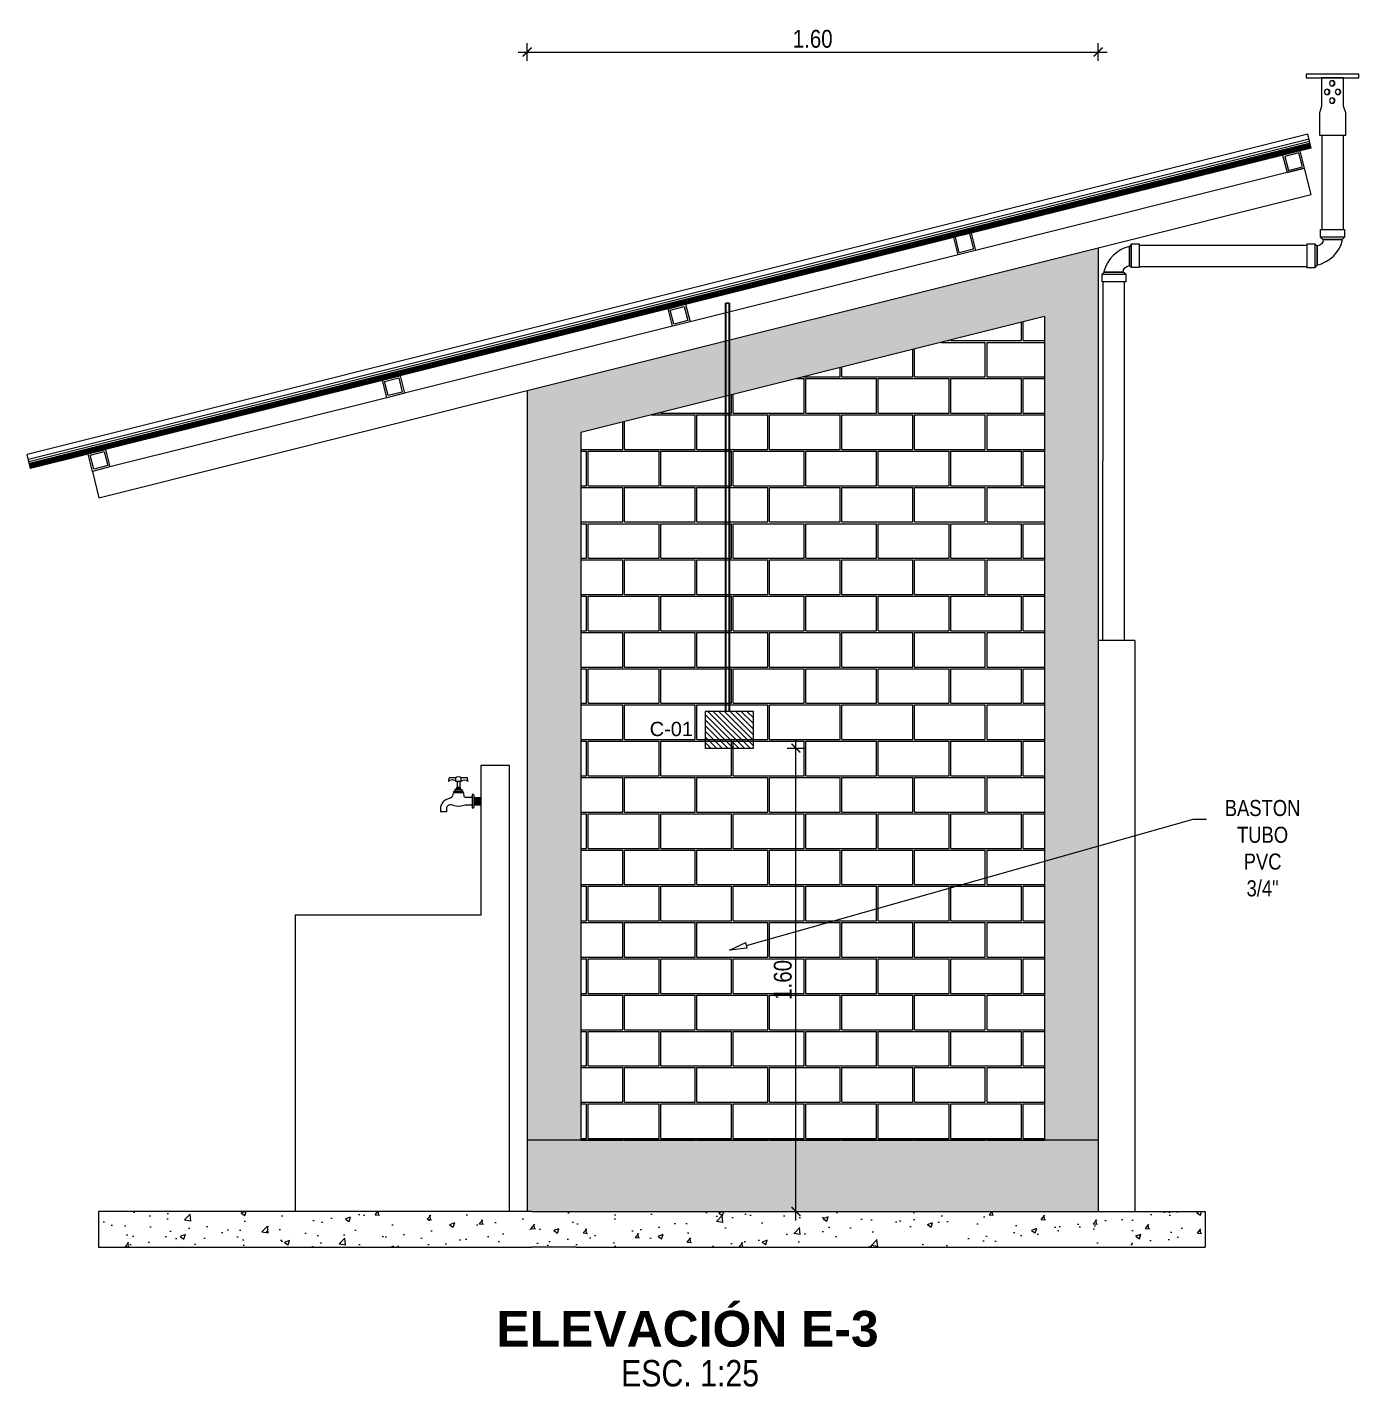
# Model space of a CAD drawing. Header units: metres. Extents: x 570.8 to 588.7, y 825.5 to 834.1.
# Drawn here: x 570.787 to 574.518, y 828.075 to 831.884 of the extents above; entities that cross this region are included whole.
import ezdxf
from ezdxf import colors
from ezdxf.entities.mleader import LeaderData, LeaderLine
from ezdxf.enums import TextEntityAlignment as Align
from ezdxf.math import Vec2, Vec3

# ---------------------------------------------------------------- set-up
doc = ezdxf.new("R2010")
doc.units = ezdxf.units.M
doc.layers.get('DEFPOINTS').update_dxf_attribs({"color": 250})
for name, color, linetype, lineweight in [('-Accesorios PVC', 88, 'Continuous', 20), ('-Acero techos', 252, 'Continuous', 13), ('-Acotado', 251, 'Continuous', 5), ('-Corte', 7, 'Continuous', 35), ('-Ladrillo', 34, 'Continuous', 9), ('-Textos', 7, 'Continuous', 20), ('CABLE DE LUZ', 23, 'Continuous', 30), ('CALAMINA', 8, 'Continuous', 30), ('FIC-2ES_CONCRETO 210', 251, 'Continuous', 30), ('FIC-2ES_VEREDA', 253, 'Continuous', 5), ('pluma 1', 1, 'Continuous', 9), ('TEXTO', 7, 'Continuous', 20), ('TOMACORRIENTES', 97, 'Continuous', 30), ('TUBERIA', 104, 'Continuous', 15)]:
    doc.layers.add(name, color=color, linetype=linetype, lineweight=lineweight)
doc.layers.add('A_50_CotasExter', color=253, linetype='Continuous')
doc.layers.add('G-TEXTOS-TITULOS', color=4, linetype='Continuous')
doc.styles.add('-Arial Narrow', font='ARIALN.TTF')
doc.styles.add('25-TITULO', font='arialbd.ttf', dxfattribs={"height": 0.1})
doc.styles.add('3mm', font='simplex', dxfattribs={"height": 6})
doc.dimstyles.new('Esc 1_20n', dxfattribs={"dimscale": 0.02, "dimtxt": 2, "dimasz": 1, "dimexe": 1, "dimexo": 1, "dimgap": 0.45, "dimtad": 1, "dimtoh": 1, "dimzin": 3, "dimdsep": 46, "dimtxsty": '-Arial Narrow', "dimblk": 'ARCHTICK', "dimcen": 1, "dimdle": 1, "dimclrd": 252, "dimclre": 252, "dimclrt": 252, "dimadec": 0, "dimazin": 0, "dimtfac": 1, "dimtix": 1, "dimtmove": 1, "dimatfit": 2, "dimldrblk": 'ARCHTICK', "dimfxl": 1, "dimfxlon": 1, "dimtolj": 2, "dimlwd": 5, "dimlwe": 5, "dimarcsym": 0})

# ---------------------------------------------------------------- blocks, each defined once
blk = doc.blocks.new('fhgfh')
at = {"layer": 'TUBERIA', "color": 152}
for p, q in [((348.858, 607.6285), (348.858, 607.6629)), ((348.858, 607.6629), (348.9652, 607.6629)), ((348.9652, 607.6629), (348.9652, 607.6285)), ((348.7983, 607.4914), (348.7983, 607.5986)), ((348.7983, 607.5986), (348.8326, 607.5986)), ((348.8424, 607.5888), (348.8326, 607.5986)), ((348.8326, 607.5986), (348.8326, 607.4914)), ((348.8424, 607.5037), (348.8424, 607.5907)), ((348.8424, 607.5907), (348.8424, 607.5037)), ((348.8424, 607.5037), (348.8424, 607.5907)), ((348.8424, 607.5907), (348.8424, 607.5037)), ((348.8424, 607.5037), (348.8424, 607.5907)), ((348.9652, 607.6285), (348.858, 607.6285)), ((348.858, 607.6285), (348.8704, 607.6186)), ((348.9574, 607.6187), (348.8704, 607.6187)), ((348.8704, 607.6187), (348.9574, 607.6187)), ((348.9555, 607.6187), (348.9652, 607.6285)), ((348.9574, 607.6167), (348.9574, 607.6187)), ((348.8326, 607.4914), (348.7983, 607.4914)), ((348.8326, 607.4914), (348.8425, 607.5037))]:
    blk.add_line(p, q, dxfattribs=at)
blk.add_lwpolyline([(348.8704, 607.6187, -0.3937), (348.8445, 607.5907), (348.8424, 607.5907)], format="xyb", dxfattribs=at)
blk.add_arc((348.8062, 607.6556), 0.1561, 283.40141, 345.57173, dxfattribs=at)
blk = doc.blocks.new('Sombrero de Ventilacion')
at = {"layer": '-Accesorios PVC', "ltscale": 0.009}
for points in [[(-0.105, 0.2436), (0.105, 0.2436), (0.105, 0.23), (-0.105, 0.23)], [(0.0529, 0.089), (0.0529, 0), (-0.0529, 0), (-0.0529, 0.089), (-0.0443, 0.1163), (-0.0443, 0.23), (0.0443, 0.23), (0.0443, 0.1163)]]:
    blk.add_lwpolyline(points, close=True, dxfattribs=at)
for centre in [(0.0014, 0.2076), (-0.0216, 0.1732), (0.0216, 0.1732), (0.0014, 0.1387)]:
    blk.add_circle(centre, 0.0109, dxfattribs=at)
for centre in [(0.0051, 0.2076), (-0.0179, 0.1732), (0.0253, 0.1732), (0.0051, 0.1387)]:
    blk.add_arc(centre, 0.0115, 108.8693, 251.1307, dxfattribs=at)
blk = doc.blocks.new('_ArchTick')
at = {"color": 0, "linetype": 'ByBlock', "const_width": 0.15}
blk.add_lwpolyline([(-0.5, -0.5), (0.5, 0.5)], dxfattribs=at)
blk = doc.blocks.new('*D1898')
at = {"layer": 'A_50_CotasExter', "color": 252, "lineweight": 5, "transparency": 16777216}
for p, q in [((572.163, 831.8142), (573.813, 831.8142)), ((572.188, 831.7892), (572.188, 831.8392)), ((573.788, 831.7892), (573.788, 831.8392))]:
    blk.add_line(p, q, dxfattribs=at)
at = {"layer": 'DEFPOINTS', "color": 0, "transparency": 16777216}
for p in [(573.788, 831.8142), (572.188, 831.5426), (573.788, 831.4675)]:
    blk.add_point(p, dxfattribs=at)
at = {"layer": 'A_50_CotasExter', "color": 252, "lineweight": 5, "transparency": 16777216, "xscale": 0.025, "yscale": 0.025, "zscale": 0.025, "rotation": 180}
blk.add_blockref('_ArchTick', (572.188, 831.8142), dxfattribs=at)
at = {"layer": 'A_50_CotasExter', "color": 252, "lineweight": 5, "transparency": 16777216, "xscale": 0.025, "yscale": 0.025, "zscale": 0.025}
blk.add_blockref('_ArchTick', (573.788, 831.8142), dxfattribs=at)
at = {"layer": 'A_50_CotasExter', "color": 252, "transparency": 16777216, "insert": (572.988, 831.8509), "char_height": 0.05, "attachment_point": 5, "style": '-Arial Narrow'}
blk.add_mtext('\\A2;1.60', dxfattribs=at)
blk = doc.blocks.new('_ClosedBlank')
at = {"color": 0, "linetype": 'ByBlock', "lineweight": -2}
for p, q in [((-1, 0.167), (0, 0)), ((-1, 0.167), (-1, -0.167)), ((0, 0), (-1, -0.167))]:
    blk.add_line(p, q, dxfattribs=at)
blk = doc.blocks.new('*D1899')
at = {"layer": 'A_50_CotasExter', "color": 252, "lineweight": 5, "transparency": 16777216}
for p, q in [((572.9411, 828.5405), (572.9411, 829.889)), ((572.9161, 829.864), (572.9661, 829.864)), ((572.9161, 828.5655), (572.9661, 828.5655))]:
    blk.add_line(p, q, dxfattribs=at)
at = {"layer": 'DEFPOINTS', "color": 0, "transparency": 16777216}
for p in [(572.7444, 829.864), (572.9411, 829.864), (572.7444, 828.5655)]:
    blk.add_point(p, dxfattribs=at)
at = {"layer": 'A_50_CotasExter', "color": 252, "lineweight": 5, "transparency": 16777216, "xscale": 0.025, "yscale": 0.025, "zscale": 0.025}
for p, rotation in [((572.9411, 829.864), 90), ((572.9411, 828.5655), 270)]:
    blk.add_blockref('_ArchTick', p, dxfattribs=dict(at, rotation=rotation))
at = {"layer": 'A_50_CotasExter', "color": 252, "transparency": 16777216, "insert": (572.9043, 829.2147), "char_height": 0.05, "attachment_point": 5, "rotation": 90, "style": '-Arial Narrow'}
blk.add_mtext('\\A2;1.60', dxfattribs=at)

msp = doc.modelspace()

# ---------------------------------------------------------------- hatches: boundary and pattern name
at = {"layer": '-Acotado', "lineweight": 5}
h = msp.add_hatch(color=30, dxfattribs=at)
h.dxf.hatch_style = 1
h.paths.add_polyline_path([(573.638, 831.0733), (572.338, 830.7483), (572.338, 828.7655), (572.188, 828.7655), (572.188, 830.8655), (573.788, 831.2655), (573.788, 828.7655), (573.638, 828.7655)])
h.paths.add_polyline_path([(573.788, 830.0558), (573.788, 830.1599)], flags=17)
h = msp.add_hatch(color=14, dxfattribs=at)
h.dxf.hatch_style = 1
h.paths.add_polyline_path([(572.188, 828.7655), (573.788, 828.7655), (573.788, 828.5655), (572.323, 828.5655), (572.2005, 828.5655), (572.188, 828.5655)])
at = {"layer": '-Ladrillo', "lineweight": 5, "ltscale": 0.1}
h = msp.add_hatch(dxfattribs=at)
h.set_pattern_fill('AR-B816C', color=256, scale=0.0005)
h.set_pattern_definition([(0, (571.038, 828.76547), (0.1016, 0.1016), [0.1984375, -0.0047625]), (0, (570.9364, 828.77023), (0.1016, 0.1016), [0.1984375, -0.0047625]), (90, (571.038, 828.76547), (-0.1016, 0.1016), [-0.1063625, 0.0968375]), (90, (571.03323, 828.76547), (-0.1016, 0.1016), [-0.1063625, 0.0968375])])
h.paths.add_polyline_path([(572.338, 830.7483), (573.638, 831.0733), (573.638, 828.7655), (572.338, 828.7655)])
at = {"lineweight": 5, "true_color": 0x636466}
h = msp.add_hatch(dxfattribs=at)
h.set_pattern_fill('AR-CONC', color=251, scale=0.0008)
h.set_pattern_definition([(50, (-673.75333, 329.39321), (0.145747735, -0.012751268), [0.01524, -0.16764]), (355, (-673.75333, 329.39321), (-0.028194737, 0.152845476), [0.012192, -0.134112467]), (100.451445, (-673.74119, 329.39215), (0.117552998, 0.140094202), [0.012952007, -0.142472196]), (46.1842, (-673.75333, 329.43385), (0.216863233, -0.033633862), [0.02286, -0.25146]), (96.635558, (-673.73526, 329.43105), (0.189923307, 0.1979409), [0.01942802, -0.213708487]), (351.184151, (-673.75333, 329.43385), (0.189923307, 0.1979409), [0.018287974, -0.201167786]), (21, (-673.73301, 329.42369), (0.121291513, -0.081812159), [0.01524, -0.16764]), (326, (-673.73301, 329.4237), (0.049441623, 0.147350373), [0.012192, -0.134112]), (71.451445, (-673.7229, 329.41688), (0.170733135, 0.065538215), [0.012952007, -0.14247195]), (37.5, (-673.753334, 329.393213), (0.0024708826, 0.067644031), [0, -0.1324864, 0, -0.136144, 0, -0.13462]), (7.5, (-673.753334, 329.39321), (0.05345573, 0.08014446), [0, -0.0776224, 0, -0.1294384, 0, -0.051308]), (327.5, (-673.79865, 329.393213), (0.1084724761, -0.0045829952), [0, -0.0508, 0, -0.158496, 0, -0.210312]), (317.5, (-673.81897, 329.39321), (0.118503345, 0.020341193), [0, -0.06604, 0, -0.1052576, 0, -0.149352])])
h.paths.add_polyline_path([(574.088, 828.4655), (571.1868, 828.4655), (571.0868, 828.4655), (570.9868, 828.4655), (570.9868, 828.5655), (571.6382, 828.5655), (572.0121, 828.5655), (574.088, 828.5655)])
at = {"layer": 'TOMACORRIENTES', "lineweight": 13}
h = msp.add_hatch(dxfattribs=at)
h.set_pattern_fill('ANSI31', color=5, scale=0.003491, angle=-90, style=0)
h.set_pattern_definition([(315, (554.679217, 839.643612), (0.007836405, 0.007836405), [])])
h.paths.add_polyline_path([(572.6867, 829.9669), (572.6867, 829.864), (572.8221, 829.864), (572.8221, 829.9669)])

# ---------------------------------------------------------------- linework, layer by layer
at = {"layer": '-Acero techos', "color": 146, "lineweight": 5, "ltscale": 0.009, "true_color": 0x105689}
for p, q in [((574.3665, 831.4886), (573.4445, 831.2581)), ((574.385, 831.4147), (574.3665, 831.4886)), ((573.788, 831.2655), (574.385, 831.4147)), ((573.3829, 831.2951), (573.4322, 831.3074)), ((573.3952, 831.2458), (572.6442, 831.058)), ((572.5949, 831.0457), (571.8438, 830.858)), ((570.988, 830.5655), (572.188, 830.8655)), ((571.7945, 830.8456), (571.0188, 830.6517)), ((570.9695, 830.6394), (570.988, 830.5655))]:
    msp.add_line(p, q, dxfattribs=at)
for points in [[(574.3542, 831.5379), (574.3049, 831.5256), (574.3172, 831.4763), (574.3665, 831.4886), (574.3544, 831.5372)], [(573.4324, 831.3067), (573.4445, 831.2581), (573.3952, 831.2458), (573.3831, 831.2945)], [(573.4275, 831.3055), (573.4385, 831.2618), (573.3989, 831.2519), (573.3879, 831.2957)], [(571.8317, 830.9065), (571.8438, 830.858), (571.7945, 830.8456), (571.7822, 830.8949), (571.8315, 830.9072)], [(571.0067, 830.7002), (571.0188, 830.6517), (570.9695, 830.6394), (570.9574, 830.6879), (570.9572, 830.6886), (571.0065, 830.701), (571.0067, 830.7003)]]:
    msp.add_lwpolyline(points, dxfattribs=at)
for points in [[(574.3506, 831.5318), (574.311, 831.5219), (574.3209, 831.4824), (574.3605, 831.4923)], [(572.6318, 831.1073), (572.6442, 831.058), (572.5949, 831.0457), (572.5826, 831.095)], [(572.6282, 831.1012), (572.6381, 831.0617), (572.5985, 831.0518), (572.5886, 831.0913)], [(571.8279, 830.9011), (571.8377, 830.8616), (571.7982, 830.8517), (571.7883, 830.8912)], [(571.0029, 830.6949), (571.0127, 830.6553), (570.9732, 830.6455), (570.9633, 830.685)]]:
    msp.add_lwpolyline(points, close=True, dxfattribs=at)
at = {"layer": '-Corte', "lineweight": 5, "ltscale": 0.009}
for p, q in [((572.188, 830.8655), (573.788, 831.2655)), ((573.788, 831.2655), (573.788, 828.5655)), ((573.638, 831.0733), (572.338, 830.7483)), ((573.638, 831.0733), (573.638, 828.7655)), ((572.188, 830.8655), (572.188, 828.5655)), ((572.338, 830.7483), (572.338, 828.7655)), ((571.9829, 829.7396), (572.0068, 829.7396)), ((571.9837, 829.7434), (572.0068, 829.7434)), ((571.9856, 829.748), (572.0048, 829.748)), ((571.9903, 829.7536), (572.0002, 829.7536)), ((571.9903, 829.7517), (572.0002, 829.7517)), ((571.9903, 829.7502), (572.0002, 829.7502)), ((571.9915, 829.7548), (571.9989, 829.7548)), ((573.788, 828.7655), (572.188, 828.7655)), ((572.2005, 828.5655), (570.9868, 828.5655)), ((570.9868, 828.5655), (570.9868, 828.4655)), ((572.2005, 828.5655), (572.3255, 828.5655)), ((572.323, 828.5655), (574.088, 828.5655)), ((574.088, 828.5655), (574.088, 828.4655)), ((570.9868, 828.4655), (572.063, 828.4655)), ((572.063, 828.4655), (572.2005, 828.4655)), ((572.3255, 828.4655), (572.2005, 828.4655)), ((572.3255, 828.4655), (572.463, 828.4655)), ((572.463, 828.4655), (574.088, 828.4655))]:
    msp.add_line(p, q, dxfattribs=at)
for points in [[(572.138, 828.5655), (572.138, 829.8155), (572.058, 829.8155), (572.058, 829.3955)], [(571.9687, 829.7704), (571.9694, 829.7811)], [(571.9879, 829.7811), (571.9694, 829.7811)], [(571.9879, 829.7704), (571.9879, 829.7811)], [(572.0026, 829.7704), (571.9879, 829.7704)], [(571.9915, 829.7704), (571.9915, 829.7548)], [(571.9989, 829.7704), (571.9989, 829.7548)], [(572.0026, 829.7704), (572.0026, 829.7811)], [(572.0211, 829.7811), (572.0026, 829.7811)], [(572.0218, 829.7704), (572.0211, 829.7811)], [(571.9903, 829.7502), (571.9856, 829.748)], [(571.9856, 829.748), (571.9856, 829.7434)], [(571.9903, 829.7536), (571.9915, 829.7548)], [(571.9903, 829.7536), (571.9903, 829.7502)], [(572.0002, 829.7536), (571.9989, 829.7548)], [(572.0002, 829.7536), (572.0002, 829.7502)], [(572.0002, 829.7502), (572.0048, 829.748)], [(572.0048, 829.748), (572.0048, 829.7434)], [(572.0334, 829.7325), (572.0334, 829.6984)], [(572.0382, 829.7325), (572.0382, 829.6984)], [(572.0382, 829.7256), (572.058, 829.7256)], [(572.0406, 829.7256), (572.0395, 829.7053)], [(572.0438, 829.7256), (572.0427, 829.7053)], [(572.047, 829.7256), (572.0459, 829.7053)], [(572.0502, 829.7256), (572.0491, 829.7053)], [(572.0534, 829.7256), (572.0523, 829.7053)], [(572.0566, 829.7256), (572.0555, 829.7053)], [(572.058, 829.7053), (572.058, 829.7256)], [(571.9615, 829.6856), (571.9448, 829.6856)], [(571.9662, 829.7033), (571.9661, 829.7033)], [(572.0382, 829.7053), (572.058, 829.7053)], [(572.058, 829.3955), (571.538, 829.3955), (571.538, 828.5655)]]:
    msp.add_lwpolyline(points, dxfattribs=at)
for points in [[(571.9829, 829.7396, 0.348532), (571.9801, 829.7375), (571.9784, 829.7299, -0.245019), (571.9738, 829.7246), (571.9617, 829.7197, 0.306728), (571.9448, 829.6948), (571.9448, 829.6856)], [(572.0302, 829.7256), (572.015, 829.7256, -0.374363), (572.0115, 829.7287), (572.0103, 829.7375, 0.348532), (572.0076, 829.7396)], [(571.9828, 829.7031), (571.9757, 829.7049, 0.211601), (571.9661, 829.7033, 0.253486), (571.9615, 829.6948), (571.9615, 829.6856)], [(572.0076, 829.7031), (572.015, 829.705, -0.061869), (572.0178, 829.7053), (572.0302, 829.7053)]]:
    msp.add_lwpolyline(points, format="xyb", dxfattribs=at)
for centre, radius, start, end in [((571.9837, 829.7415), 0.00189, 90, 270), ((572.0068, 829.7415), 0.00189, 270, 90), ((572.0302, 829.7289), 0.00326, 270, 0), ((572.0358, 829.7325), 0.0024, 0, 180), ((572.0302, 829.702), 0.00326, 0, 90), ((572.0358, 829.6984), 0.0024, 180, 0)]:
    msp.add_arc(centre, radius, start, end, dxfattribs=at)
for centre, major_axis, ratio, start_param, end_param in [((571.9783, 829.7704), (-0.00962, 0), 0.462853, 3.141593, 6.283185), ((571.9952, 829.7811), (-0.00733, 0), 0.306357, 3.141593, 6.283185), ((571.9952, 829.7159), (-0.028, 0), 0.50947, 1.110986, 2.030606)]:
    msp.add_ellipse(centre, major_axis=major_axis, ratio=ratio, start_param=start_param, end_param=end_param, dxfattribs=at)
at = {"layer": '-Corte', "lineweight": 5, "ltscale": 0.009, "extrusion": (0, 0, -1)}
msp.add_ellipse((572.0122, 829.7704), major_axis=(0.00962, 0), ratio=0.462853, start_param=3.141593, end_param=6.283185, dxfattribs=at)
msp.add_line((572.7444, 831.1108), (572.7544, 831.1108))
at = {"layer": 'CABLE DE LUZ', "color": 5, "lineweight": 30, "ltscale": 0.1}
for p, q in [((572.7444, 829.9669), (572.7444, 831.1108)), ((572.7544, 829.9669), (572.7544, 831.1108))]:
    msp.add_line(p, q, dxfattribs=at)
at = {"layer": 'CALAMINA', "lineweight": 5}
for p, q in [((574.3753, 831.5836), (570.7868, 830.6865)), ((574.3788, 831.5699), (570.7902, 830.6727)), ((570.7917, 830.667), (574.3802, 831.5641)), ((574.3816, 831.5586), (570.7931, 830.6615)), ((574.3821, 831.5564), (570.7936, 830.6593)), ((574.3826, 831.5544), (570.7941, 830.6572)), ((570.7943, 830.6566), (574.3828, 831.5537)), ((574.3834, 831.5513), (570.7949, 830.6542)), ((574.3839, 831.5495), (570.7953, 830.6523)), ((574.3844, 831.5474), (570.7959, 830.6503)), ((574.3845, 831.547), (570.796, 830.6498)), ((574.3846, 831.5465), (570.7961, 830.6494)), ((574.3847, 831.5462), (570.7962, 830.649)), ((574.3848, 831.5458), (570.7963, 830.6487)), ((574.3848, 831.5456), (573.4322, 831.3074)), ((574.3849, 831.5453), (573.4323, 831.3071)), ((574.3849, 831.5451), (573.4323, 831.307)), ((574.385, 831.545), (573.4323, 831.3068)), ((574.385, 831.5449), (573.4324, 831.3067)), ((574.385, 831.5448), (573.4324, 831.3067)), ((574.3848, 831.5455), (574.3542, 831.5379)), ((574.3849, 831.5453), (574.3543, 831.5377)), ((574.3849, 831.5451), (574.3543, 831.5375)), ((574.385, 831.545), (574.3544, 831.5373)), ((574.385, 831.5449), (574.3544, 831.5372)), ((574.385, 831.5448), (574.3544, 831.5372)), ((573.3829, 831.2951), (572.6318, 831.1073)), ((573.383, 831.2948), (572.6319, 831.1071)), ((573.383, 831.2946), (572.632, 831.1069)), ((573.3831, 831.2945), (572.632, 831.1067)), ((573.3831, 831.2944), (572.632, 831.1066)), ((573.3831, 831.2944), (572.632, 831.1066)), ((572.5826, 831.095), (571.8315, 830.9072)), ((572.5826, 831.0947), (571.8315, 830.907)), ((572.5827, 831.0945), (571.8316, 830.9068)), ((572.5827, 831.0944), (571.8316, 830.9066)), ((572.5827, 831.0943), (571.8317, 830.9065)), ((572.5827, 831.0943), (571.8317, 830.9065)), ((571.7822, 830.8949), (571.0065, 830.701)), ((571.7823, 830.8946), (571.0065, 830.7007)), ((571.7823, 830.8945), (571.0066, 830.7005)), ((571.7823, 830.8943), (571.0066, 830.7004)), ((571.7824, 830.8942), (571.0067, 830.7003)), ((571.7824, 830.8942), (571.0067, 830.7002)), ((570.9572, 830.6886), (570.7963, 830.6484)), ((570.9573, 830.6884), (570.7964, 830.6482)), ((570.9573, 830.6882), (570.7964, 830.648)), ((570.9573, 830.6881), (570.7965, 830.6478)), ((570.9574, 830.688), (570.7965, 830.6477)), ((570.9574, 830.6879), (570.7965, 830.6477))]:
    msp.add_line(p, q, dxfattribs=at)
at = {"layer": 'FIC-2ES_CONCRETO 210', "lineweight": 5}
msp.add_line((573.8905, 830.1655), (573.788, 830.1655), dxfattribs=at)
msp.add_lwpolyline([(573.8905, 830.1655), (573.8905, 828.5655)], dxfattribs=at)
at = {"layer": 'FIC-2ES_VEREDA', "lineweight": 5}
for p, q in [((574.385, 831.5448), (574.3753, 831.5836)), ((570.7965, 830.6477), (570.7868, 830.6865)), ((572.2455, 828.5655), (572.2855, 828.5655))]:
    msp.add_line(p, q, dxfattribs=at)
at = {"layer": 'pluma 1', "color": 152, "lineweight": 5}
for p, q in [((573.9031, 831.2733), (574.3738, 831.2733)), ((573.9031, 831.2133), (574.3738, 831.2133))]:
    msp.add_line(p, q, dxfattribs=at)
for points in [[(574.4147, 831.581), (574.415, 831.3165)], [(574.4749, 831.581), (574.4749, 831.3165)], [(573.8014, 830.1655), (573.8019, 831.1702)], [(573.8614, 830.1655), (573.8619, 831.1702)]]:
    msp.add_lwpolyline(points, dxfattribs=at)
at = {"layer": 'TOMACORRIENTES', "color": 5, "lineweight": 13}
msp.add_lwpolyline([(572.6867, 829.9669), (572.6867, 829.864), (572.8221, 829.864), (572.8221, 829.9669)], close=True, dxfattribs=at)

# ---------------------------------------------------------------- block references
at = {"layer": '-Accesorios PVC', "lineweight": 5, "xscale": -0.7004046625545017, "yscale": 0.7004046625545017, "zscale": 0.7004046625545017}
msp.add_blockref('Sombrero de Ventilacion', (574.4448, 831.5811), dxfattribs=at)
at = {"layer": 'pluma 1', "color": 152, "lineweight": 5, "xscale": 0.62400710325193, "yscale": 0.62400710325193, "zscale": 0.62400710325193}
for p, rotation in [((356.6513, 452.1707), 359.9894380531999), ((791.6256, 1210.316), 179.9894380531999)]:
    msp.add_blockref('fhgfh', p, dxfattribs=dict(at, rotation=rotation))

# ---------------------------------------------------------------- texts
at = {"layer": '-Textos', "lineweight": 5, "style": '-Arial Narrow'}
msp.add_text('ESC. 1:25', height=0.07408, dxfattribs=at).set_placement((572.6444, 828.1126), align=Align.MIDDLE_CENTER)
at = {"layer": 'G-TEXTOS-TITULOS', "color": 219, "lineweight": 5, "true_color": 0x642165, "style": '25-TITULO'}
msp.add_text('ELEVACIÓN E-3', height=0.1, dxfattribs=at).set_placement((572.6374, 828.2373), align=Align.MIDDLE_CENTER)
at = {"layer": 'TEXTO', "insert": (572.6524, 829.9376), "char_height": 0.04, "width": 0.146181, "attachment_point": 3, "style": '3mm'}
msp.add_mtext('\\pxi0.55138;{\\fArial|b0|i0|c0|p34;C-01}', dxfattribs=at)

# ---------------------------------------------------------------- dimensions: what is measured, and where the dimension line sits
at = {"layer": 'A_50_CotasExter'}
dim = msp.add_linear_dim(base=(573.788, 831.8142), p1=(572.188, 831.5426), p2=(573.788, 831.4675), dimstyle='Esc 1_20n', override={"dimscale": 0.025}, dxfattribs=at)
dim.commit()
dim.dimension.update_dxf_attribs({"geometry": '*D1898', "text_midpoint": (572.988, 831.8509)})
dim = msp.add_aligned_dim(p1=(572.7444, 828.5655), p2=(572.7444, 829.864), distance=-0.1967, text='1.60', dimstyle='Esc 1_20n', override={"dimscale": 0.025}, dxfattribs=at)
dim.commit()
dim.dimension.update_dxf_attribs({"geometry": '*D1899', "text_midpoint": (572.9043, 829.2147)})

# ---------------------------------------------------------------- leaders
at = {"layer": '-Acotado'}
ml = msp.add_multileader_mtext('Standard', dxfattribs=at)
ml.set_content('\\A1;BASTON TUBO\\PPVC 3/4"', color=7, style='-Arial Narrow')
ml.set_leader_properties(color=7, linetype='ByLayer', lineweight=0)
ml.set_arrow_properties(name='CLOSEDBLANK')
ml.build(insert=Vec2(0, 0))
ml.multileader.update_dxf_attribs({"has_dogleg": 0, "text_left_attachment_type": 6, "text_right_attachment_type": 6, "dogleg_length": 0, "arrow_head_size": 0.05, "scale": 0.025})
ctx = ml.context
ctx.base_point, ctx.scale, ctx.char_height, ctx.arrow_head_size, ctx.landing_gap_size, ctx.plane_origin = Vec3(574.0544, 829.6647), 0.025, 0.045, 0.05, 0.0125, Vec3(572.5785, 830.7884)
ctx.left_attachment, ctx.right_attachment, ctx.text_align_type = 6, 6, 1
notes = []
notes.append((ctx, [(1, (1, 1, 0), (574.0544, 829.6647), (1, 0), 0, [(0, [(572.7544, 829.2977)], 0, [])])]))
ctx.mtext.insert, ctx.mtext.width, ctx.mtext.alignment, ctx.mtext.flow_direction = Vec3(574.2487, 829.7187), 0.961753, 2, 5
for ctx, leaders in notes:
    for number, flags, end, landing, length, lines in leaders:
        leader = LeaderData()
        leader.index, (leader.has_last_leader_line, leader.has_dogleg_vector, leader.attachment_direction) = number, flags
        leader.last_leader_point, leader.dogleg_vector, leader.dogleg_length = Vec3(end), Vec3(landing), length
        for number, points, colour, breaks in lines:
            line = LeaderLine()
            line.index, line.vertices, line.color, line.breaks = number, Vec3.list(points), colors.encode_raw_color(colour), breaks
            leader.lines.append(line)
        ctx.leaders.append(leader)

doc.saveas('drawing.dxf')
